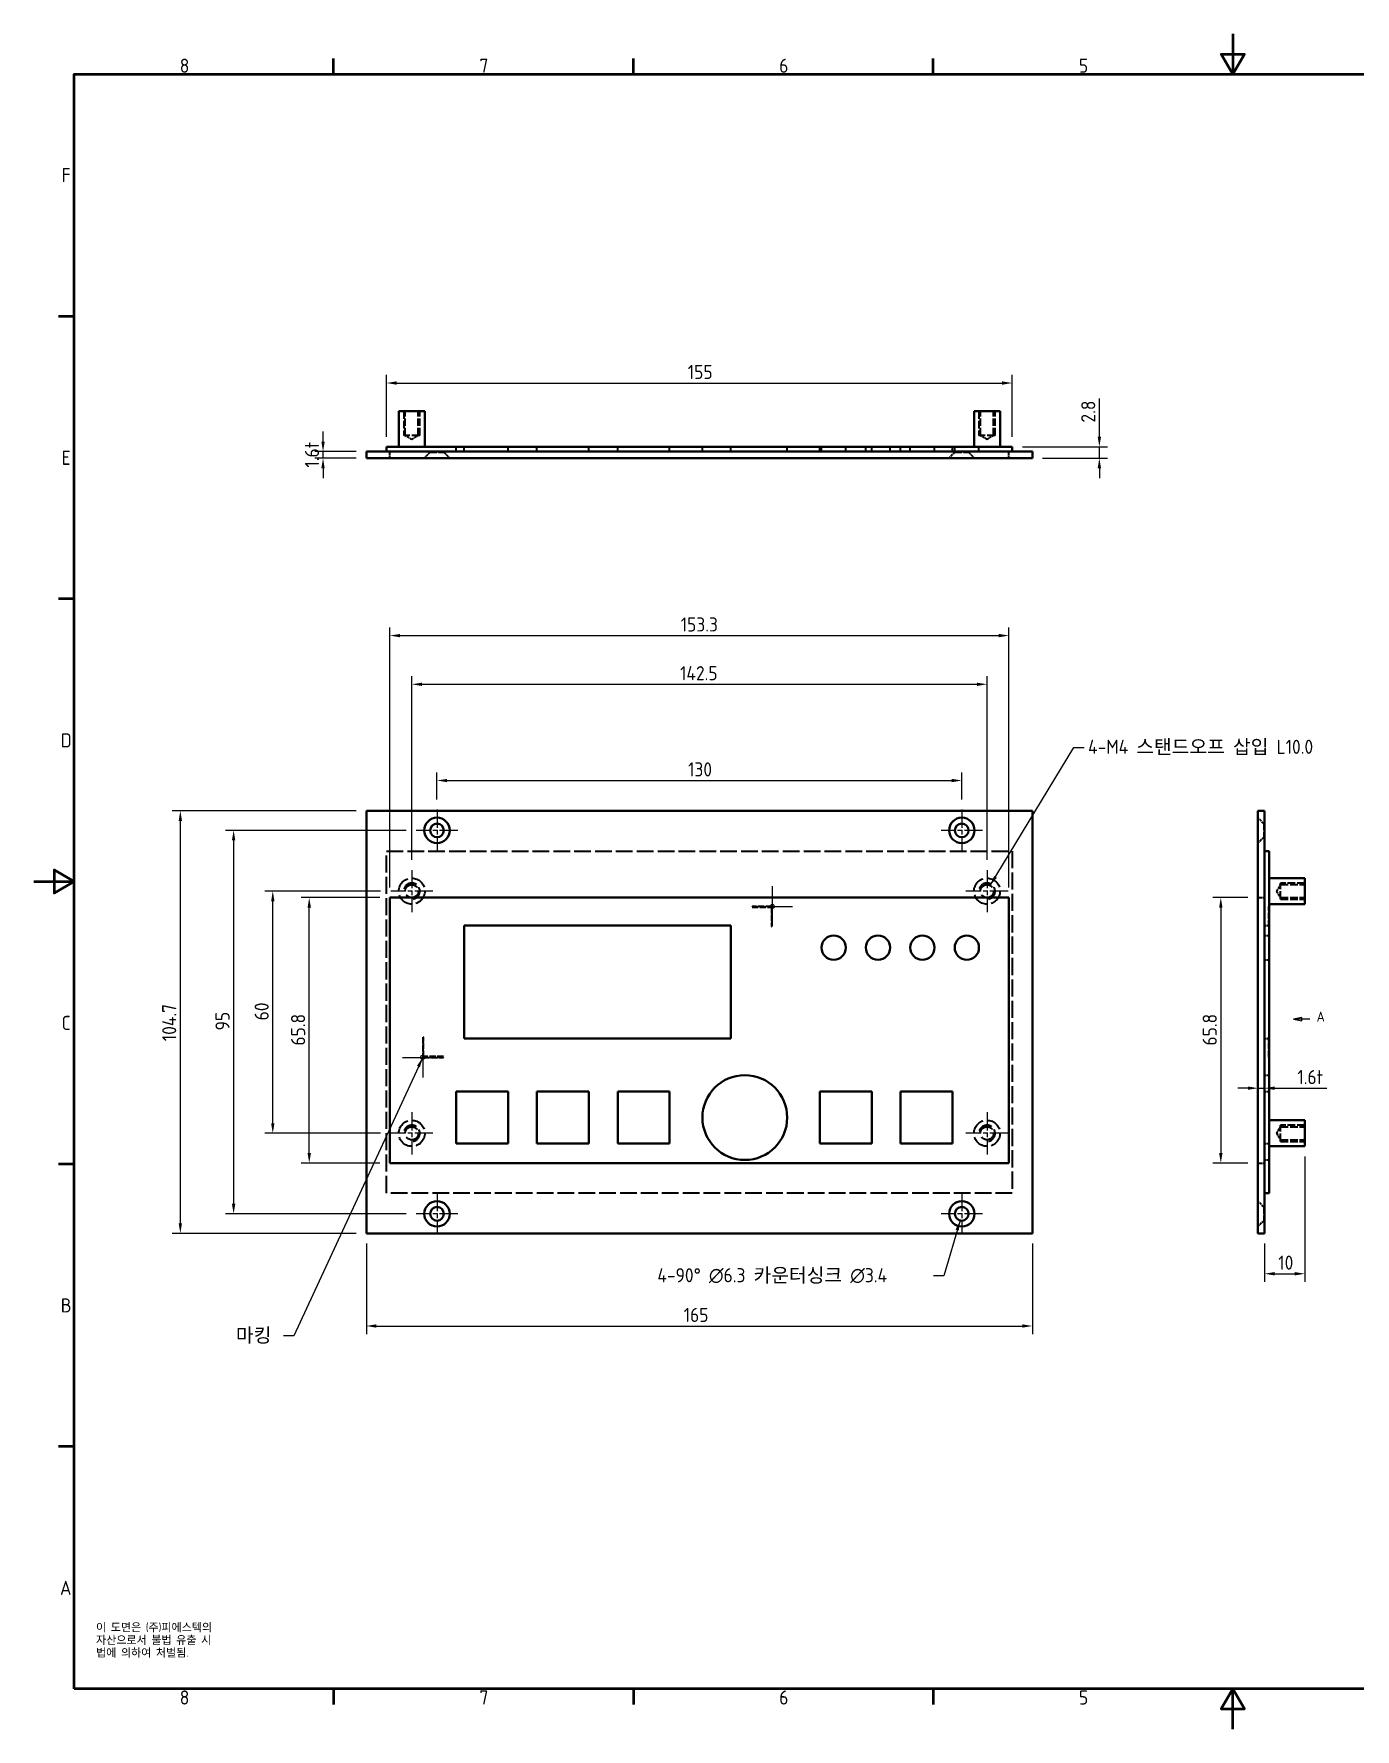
# Model space of a CAD drawing. Header units: millimetres. Extents: x 0 to 594, y 0 to 420.
# Drawn here: x 0 to 327.3, y 0 to 420 of the extents above; entities that cross this region are included whole.
import ezdxf

# ---------------------------------------------------------------- set-up
doc = ezdxf.new("R2010")
doc.units = ezdxf.units.MM
doc.linetypes.add('CHAIN', pattern=[0.3543, 0.2362, -0.0295, 0.0591, -0.0295])
doc.linetypes.add('DASHED', pattern=[0.2067, 0.1654, -0.0413])
doc.layers.get('0').update_dxf_attribs({"color": 3, "lineweight": 25})
for name, color, linetype, lineweight in [('가려진 것(ISO)', 2, 'DASHED', 35), ('가시적인 것(ISO)', 3, 'Continuous', 40), ('경계(ISO)', 7, 'Continuous', 50), ('기호(ISO)', 5, 'Continuous', 25), ('단면선(ISO)', 7, 'CHAIN', 25), ('스케치 형상(ISO)', 3, 'Continuous', 25), ('중심 표식(ISO)', 1, 'Continuous', 25), ('치수(ISO)', 2, 'Continuous', 25)]:
    doc.layers.add(name, color=color, linetype=linetype, lineweight=lineweight)
doc.styles.add('ISO Proportiona M2B', font='isocp.shx')
doc.styles.add('문자 텍스트_PSTEK_POSCO', font='isocp.shx')
doc.styles.add('치수 텍스트_PSTEK_POSCO', font='isocp.shx')
doc.dimstyles.new('치수_PSTEK_POSCO', dxfattribs={"dimtxt": 3.5, "dimasz": 2.5, "dimexe": 2, "dimexo": 2.5, "dimgap": 1, "dimtad": 1, "dimrnd": 1e-08, "dimdsep": 46, "dimtxsty": '치수 텍스트_PSTEK_POSCO', "dimcen": 0.09, "dimdle": 10, "dimclrd": 7, "dimclre": 7, "dimclrt": 2, "dimadec": 1, "dimazin": 2, "dimtfac": 1, "dimtmove": 0, "dimatfit": 3, "dimfxl": 0, "dimtolj": 1, "dimlwd": -1, "dimlwe": -1, "dimarcsym": 0})
doc.dimstyles.new('치수_PSTEK_POSCO$7', dxfattribs={"dimtxt": 3.5, "dimasz": 2.5, "dimexe": 2, "dimexo": 2.5, "dimgap": 1, "dimtad": 1, "dimrnd": 1e-08, "dimdsep": 46, "dimtxsty": '치수 텍스트_PSTEK_POSCO', "dimcen": 0.09, "dimdle": 10, "dimclrd": 7, "dimclre": 7, "dimclrt": 2, "dimadec": 1, "dimazin": 2, "dimtfac": 1, "dimtmove": 0, "dimatfit": 3, "dimfxl": 0, "dimtolj": 1, "dimlwd": -1, "dimlwe": -1, "dimarcsym": 0})

# ---------------------------------------------------------------- blocks, each defined once
blk = doc.blocks.new('경계 Default Border')
at = {"layer": '경계(ISO)'}
for p, q in [((74.25, 410), (74.25, 413.9)), ((148.5, 410), (148.5, 413.9)), ((222.75, 410), (222.75, 413.9)), ((10, 350), (6.1, 350)), ((10, 280), (6.1, 280)), ((10, 140), (6.1, 140)), ((10, 70), (6.1, 70)), ((74.25, 10), (74.25, 6.1)), ((148.5, 10), (148.5, 6.1)), ((222.75, 10), (222.75, 6.1))]:
    blk.add_line(p, q, dxfattribs=at)
at = {"layer": '경계(ISO)', "flags": 128}
for points in [[(297, 420), (297, 410), (294.11, 415), (299.89, 415), (297, 410)], [(10, 10), (10, 410), (584, 410), (584, 10), (10, 10)], [(0, 210), (10, 210), (5, 212.89), (5, 207.11), (10, 210)], [(297, 0), (297, 10), (294.11, 5), (299.89, 5), (297, 10)]]:
    blk.add_lwpolyline(points, dxfattribs=at)
at = {"layer": '경계(ISO)', "color": 2, "char_height": 3.5, "attachment_point": 7, "style": '문자 텍스트_PSTEK_POSCO'}
for s, insert in [('8', (36.13, 410.37)), ('7', (110.38, 410.39)), ('6', (184.63, 410.37)), ('5', (258.88, 410.37)), ('F', (6.85, 383.25)), ('E', (6.85, 313.22)), ('D', (6.66, 243.22)), ('C', (6.85, 173.22)), ('B', (6.66, 103.22)), ('A', (6.47, 33.24)), ('8', (36.13, 6.07)), ('7', (110.38, 6.09)), ('6', (184.63, 6.07)), ('5', (258.88, 6.07))]:
    blk.add_mtext(s, dxfattribs=dict(at, insert=insert))
blk = doc.blocks.new('*D21')
at = {"layer": 'Defpoints', "color": 0, "transparency": 16777216}
for p in [(82.35, 122.82), (247.35, 122.82), (247.35, 99.87)]:
    blk.add_point(p, dxfattribs=at)
at = {"layer": '치수(ISO)', "color": 7, "transparency": 16777216}
for p, q in [((82.35, 120.32), (82.35, 97.87)), ((247.35, 120.32), (247.35, 97.87)), ((84.85, 99.87), (244.85, 99.87))]:
    blk.add_line(p, q, dxfattribs=at)
for points in [[(84.85, 100.29), (84.85, 99.46), (82.35, 99.87)], [(244.85, 100.29), (244.85, 99.46), (247.35, 99.87)]]:
    blk.add_solid(points, dxfattribs=at)
at = {"layer": '치수(ISO)', "color": 2, "transparency": 16777216, "insert": (160.96, 102.62), "char_height": 3.5, "attachment_point": 4, "style": '치수 텍스트_PSTEK_POSCO'}
blk.add_mtext('\\A1;165', dxfattribs=at)
blk = doc.blocks.new('*D22')
at = {"layer": 'Defpoints', "color": 0, "transparency": 16777216}
for p in [(59.17, 207.62), (88.38, 207.62), (88.38, 147.62)]:
    blk.add_point(p, dxfattribs=at)
at = {"layer": '치수(ISO)', "color": 7, "transparency": 16777216}
for p, q in [((85.88, 207.62), (57.17, 207.62)), ((59.17, 150.12), (59.17, 205.12)), ((85.88, 147.62), (57.17, 147.62))]:
    blk.add_line(p, q, dxfattribs=at)
for points in [[(58.76, 205.12), (59.59, 205.12), (59.17, 207.62)], [(58.76, 150.12), (59.59, 150.12), (59.17, 147.62)]]:
    blk.add_solid(points, dxfattribs=at)
at = {"layer": '치수(ISO)', "color": 2, "transparency": 16777216, "insert": (56.42, 175.59), "char_height": 3.5, "attachment_point": 4, "rotation": 90, "style": '치수 텍스트_PSTEK_POSCO'}
blk.add_mtext('\\A1;60', dxfattribs=at)
blk = doc.blocks.new('*D23')
at = {"layer": 'Defpoints', "color": 0, "transparency": 16777216}
for p in [(94.7, 222.67), (49.47, 127.67), (94.7, 127.67)]:
    blk.add_point(p, dxfattribs=at)
at = {"layer": '치수(ISO)', "color": 7, "transparency": 16777216}
for p, q in [((92.2, 222.67), (47.47, 222.67)), ((49.47, 220.17), (49.47, 130.17)), ((92.2, 127.67), (47.47, 127.67))]:
    blk.add_line(p, q, dxfattribs=at)
for points in [[(49.05, 220.17), (49.89, 220.17), (49.47, 222.67)], [(49.05, 130.17), (49.89, 130.17), (49.47, 127.67)]]:
    blk.add_solid(points, dxfattribs=at)
at = {"layer": '치수(ISO)', "color": 2, "transparency": 16777216, "insert": (46.72, 173.1), "char_height": 3.5, "attachment_point": 4, "rotation": 90, "style": '치수 텍스트_PSTEK_POSCO'}
blk.add_mtext('\\A1;95', dxfattribs=at)
blk = doc.blocks.new('*D24')
at = {"layer": 'Defpoints', "color": 0, "transparency": 16777216}
for p in [(241.5, 270.93), (88.2, 206.02), (241.5, 206.02)]:
    blk.add_point(p, dxfattribs=at)
at = {"layer": '치수(ISO)', "color": 7, "transparency": 16777216}
for p, q in [((88.2, 208.52), (88.2, 272.93)), ((90.7, 270.93), (239, 270.93)), ((241.5, 208.52), (241.5, 272.93))]:
    blk.add_line(p, q, dxfattribs=at)
for points in [[(90.7, 271.34), (90.7, 270.51), (88.2, 270.93)], [(239, 271.34), (239, 270.51), (241.5, 270.93)]]:
    blk.add_solid(points, dxfattribs=at)
at = {"layer": '치수(ISO)', "color": 2, "transparency": 16777216, "insert": (160.23, 273.68), "char_height": 3.5, "attachment_point": 4, "style": '치수 텍스트_PSTEK_POSCO'}
blk.add_mtext('\\A1;153.3', dxfattribs=at)
blk = doc.blocks.new('*D25')
at = {"layer": 'Defpoints', "color": 0, "transparency": 16777216}
for p in [(82.35, 227.52), (36.27, 122.82), (82.35, 122.82)]:
    blk.add_point(p, dxfattribs=at)
at = {"layer": '치수(ISO)', "color": 7, "transparency": 16777216}
for p, q in [((79.85, 227.52), (34.27, 227.52)), ((36.27, 225.02), (36.27, 125.32)), ((79.85, 122.82), (34.27, 122.82))]:
    blk.add_line(p, q, dxfattribs=at)
for points in [[(35.86, 225.02), (36.69, 225.02), (36.27, 227.52)], [(35.86, 125.32), (36.69, 125.32), (36.27, 122.82)]]:
    blk.add_solid(points, dxfattribs=at)
at = {"layer": '치수(ISO)', "color": 2, "transparency": 16777216, "insert": (33.52, 170.44), "char_height": 3.5, "attachment_point": 4, "rotation": 90, "style": '치수 텍스트_PSTEK_POSCO'}
blk.add_mtext('\\A1;104.7', dxfattribs=at)
blk = doc.blocks.new('*D26')
at = {"layer": 'Defpoints', "color": 0, "transparency": 16777216}
for p in [(242.35, 333.5), (87.35, 317.7), (242.35, 317.7)]:
    blk.add_point(p, dxfattribs=at)
at = {"layer": '치수(ISO)', "color": 7, "transparency": 16777216}
for p, q in [((87.35, 320.2), (87.35, 335.5)), ((89.85, 333.5), (239.85, 333.5)), ((242.35, 320.2), (242.35, 335.5))]:
    blk.add_line(p, q, dxfattribs=at)
for points in [[(89.85, 333.92), (89.85, 333.08), (87.35, 333.5)], [(239.85, 333.92), (239.85, 333.08), (242.35, 333.5)]]:
    blk.add_solid(points, dxfattribs=at)
at = {"layer": '치수(ISO)', "color": 2, "transparency": 16777216, "insert": (161.98, 336.25), "char_height": 3.5, "attachment_point": 4, "style": '치수 텍스트_PSTEK_POSCO'}
blk.add_mtext('\\A1;155', dxfattribs=at)
blk = doc.blocks.new('*D27')
at = {"layer": 'Defpoints', "color": 0, "transparency": 16777216}
for p in [(242.35, 317.7), (247.35, 314.9), (263.93, 314.9)]:
    blk.add_point(p, dxfattribs=at)
at = {"layer": '치수(ISO)', "color": 7, "transparency": 16777216}
for p, q in [((263.93, 320.2), (263.93, 329.68)), ((244.85, 317.7), (265.93, 317.7)), ((263.93, 314.9), (263.93, 317.7)), ((249.85, 314.9), (265.93, 314.9)), ((263.93, 312.4), (263.93, 309.9))]:
    blk.add_line(p, q, dxfattribs=at)
for points in [[(263.51, 320.2), (264.35, 320.2), (263.93, 317.7)], [(263.51, 312.4), (264.35, 312.4), (263.93, 314.9)]]:
    blk.add_solid(points, dxfattribs=at)
at = {"layer": '치수(ISO)', "color": 2, "transparency": 16777216, "insert": (261.18, 323.7), "char_height": 3.5, "attachment_point": 4, "rotation": 90, "style": '치수 텍스트_PSTEK_POSCO'}
blk.add_mtext('\\A1;2.8', dxfattribs=at)
blk = doc.blocks.new('*D28')
at = {"layer": 'Defpoints', "color": 0, "transparency": 16777216}
for p in [(71.62, 316.5), (82.35, 316.5), (82.35, 314.9)]:
    blk.add_point(p, dxfattribs=at)
at = {"layer": '치수(ISO)', "color": 7, "transparency": 16777216}
for p, q in [((71.62, 319), (71.62, 321.5)), ((79.85, 316.5), (69.62, 316.5)), ((71.62, 314.9), (71.62, 316.5)), ((79.85, 314.9), (69.62, 314.9)), ((71.62, 312.4), (71.62, 309.9))]:
    blk.add_line(p, q, dxfattribs=at)
for points in [[(71.21, 319), (72.04, 319), (71.62, 316.5)], [(71.21, 312.4), (72.04, 312.4), (71.62, 314.9)]]:
    blk.add_solid(points, dxfattribs=at)
at = {"layer": '치수(ISO)', "color": 2, "transparency": 16777216, "insert": (68.87, 312.55), "char_height": 3.5, "attachment_point": 4, "rotation": 90, "style": '치수 텍스트_PSTEK_POSCO'}
blk.add_mtext('\\A1;1.6t', dxfattribs=at)
blk = doc.blocks.new('2dTransSection0')
at = {"layer": '단면선(ISO)', "linetype": 'Continuous'}
for p, q in [((314.06, 176.32), (312.06, 175.92)), ((314.06, 175.92), (312.06, 175.92)), ((312.06, 175.92), (314.06, 175.52)), ((314.06, 175.52), (314.06, 176.32)), ((316.06, 175.92), (314.06, 175.92))]:
    blk.add_line(p, q, dxfattribs=at)
at = {"layer": '단면선(ISO)', "linetype": 'Continuous', "flags": 128}
blk.add_lwpolyline([(314.06, 176.32), (312.06, 175.92), (314.06, 175.52), (314.06, 176.32)], dxfattribs=at)
at = {"layer": '단면선(ISO)'}
blk.add_solid([(314.06, 176.32), (312.06, 175.92), (314.06, 175.52), (314.06, 176.32)], dxfattribs=at)
at = {"layer": '단면선(ISO)', "insert": (317.75, 175.28), "char_height": 2.5, "attachment_point": 7, "style": 'ISO Proportiona M2B'}
blk.add_mtext('A', dxfattribs=at)
blk = doc.blocks.new('*D30')
at = {"layer": 'Defpoints', "color": 0, "transparency": 16777216}
for p in [(314.82, 144.39), (304.82, 122.82), (314.82, 112.82)]:
    blk.add_point(p, dxfattribs=at)
at = {"layer": '치수(ISO)', "color": 7, "transparency": 16777216}
for p, q in [((314.82, 141.89), (314.82, 110.82)), ((304.82, 120.32), (304.82, 110.82)), ((307.32, 112.82), (312.32, 112.82))]:
    blk.add_line(p, q, dxfattribs=at)
for points in [[(307.32, 113.23), (307.32, 112.4), (304.82, 112.82)], [(312.32, 113.23), (312.32, 112.4), (314.82, 112.82)]]:
    blk.add_solid(points, dxfattribs=at)
at = {"layer": '치수(ISO)', "color": 2, "transparency": 16777216, "insert": (308.25, 115.57), "char_height": 3.5, "attachment_point": 4, "style": '치수 텍스트_PSTEK_POSCO'}
blk.add_mtext('\\A1;10', dxfattribs=at)
blk = doc.blocks.new('*D56')
at = {"layer": 'Defpoints', "color": 0, "transparency": 16777216}
for p in [(303.22, 206.02), (294.02, 140.22), (303.22, 140.22)]:
    blk.add_point(p, dxfattribs=at)
at = {"layer": '치수(ISO)', "color": 7, "transparency": 16777216}
for p, q in [((300.72, 206.02), (292.02, 206.02)), ((294.02, 203.52), (294.02, 142.72)), ((300.72, 140.22), (292.02, 140.22))]:
    blk.add_line(p, q, dxfattribs=at)
for points in [[(293.6, 203.52), (294.44, 203.52), (294.02, 206.02)], [(293.6, 142.72), (294.44, 142.72), (294.02, 140.22)]]:
    blk.add_solid(points, dxfattribs=at)
at = {"layer": '치수(ISO)', "color": 2, "transparency": 16777216, "insert": (291.27, 169.34), "char_height": 3.5, "attachment_point": 4, "rotation": 90, "style": '치수 텍스트_PSTEK_POSCO'}
blk.add_mtext('\\A1;65.8', dxfattribs=at)
blk = doc.blocks.new('*D57')
at = {"layer": 'Defpoints', "color": 0, "transparency": 16777216}
for p in [(304.82, 158.79), (303.22, 140.22), (304.82, 140.22)]:
    blk.add_point(p, dxfattribs=at)
at = {"layer": '치수(ISO)', "color": 7, "transparency": 16777216}
for p, q in [((303.22, 142.72), (303.22, 160.79)), ((304.82, 142.72), (304.82, 160.79)), ((300.72, 158.79), (298.22, 158.79)), ((303.22, 158.79), (304.82, 158.79)), ((307.32, 158.79), (320.28, 158.79))]:
    blk.add_line(p, q, dxfattribs=at)
for points in [[(300.72, 159.21), (300.72, 158.38), (303.22, 158.79)], [(307.32, 159.21), (307.32, 158.38), (304.82, 158.79)]]:
    blk.add_solid(points, dxfattribs=at)
at = {"layer": '치수(ISO)', "color": 2, "transparency": 16777216, "insert": (312.98, 161.54), "char_height": 3.5, "attachment_point": 4, "style": '치수 텍스트_PSTEK_POSCO'}
blk.add_mtext('\\A1;1.6t', dxfattribs=at)
blk = doc.blocks.new('*D58')
at = {"layer": 'Defpoints', "color": 0, "transparency": 16777216}
for p in [(236.1, 258.86), (93.6, 212.84), (236.1, 212.84)]:
    blk.add_point(p, dxfattribs=at)
at = {"layer": '치수(ISO)', "color": 7, "transparency": 16777216}
for p, q in [((93.6, 215.34), (93.6, 260.86)), ((236.1, 215.34), (236.1, 260.86)), ((96.1, 258.86), (233.6, 258.86))]:
    blk.add_line(p, q, dxfattribs=at)
for points in [[(96.1, 259.27), (96.1, 258.44), (93.6, 258.86)], [(233.6, 259.27), (233.6, 258.44), (236.1, 258.86)]]:
    blk.add_solid(points, dxfattribs=at)
at = {"layer": '치수(ISO)', "color": 2, "transparency": 16777216, "insert": (160.06, 261.61), "char_height": 3.5, "attachment_point": 4, "style": '치수 텍스트_PSTEK_POSCO'}
blk.add_mtext('\\A1;142.5', dxfattribs=at)
blk = doc.blocks.new('*D59')
at = {"layer": 'Defpoints', "color": 0, "transparency": 16777216}
for p in [(229.85, 235.02), (99.85, 227.82), (229.85, 227.82)]:
    blk.add_point(p, dxfattribs=at)
at = {"layer": '치수(ISO)', "color": 7, "transparency": 16777216}
for p, q in [((99.85, 230.32), (99.85, 237.02)), ((229.85, 230.32), (229.85, 237.02)), ((102.35, 235.02), (227.35, 235.02))]:
    blk.add_line(p, q, dxfattribs=at)
for points in [[(102.35, 235.43), (102.35, 234.6), (99.85, 235.02)], [(227.35, 235.43), (227.35, 234.6), (229.85, 235.02)]]:
    blk.add_solid(points, dxfattribs=at)
at = {"layer": '치수(ISO)', "color": 2, "transparency": 16777216, "insert": (162.05, 237.77), "char_height": 3.5, "attachment_point": 4, "style": '치수 텍스트_PSTEK_POSCO'}
blk.add_mtext('\\A1;130', dxfattribs=at)
blk = doc.blocks.new('*D60')
at = {"layer": 'Defpoints', "color": 0, "transparency": 16777216}
for p in [(68.2, 206.02), (88.2, 206.02), (88.2, 140.22)]:
    blk.add_point(p, dxfattribs=at)
at = {"layer": '치수(ISO)', "color": 7, "transparency": 16777216}
for p, q in [((85.7, 206.02), (66.2, 206.02)), ((68.2, 142.72), (68.2, 203.52)), ((85.7, 140.22), (66.2, 140.22))]:
    blk.add_line(p, q, dxfattribs=at)
for points in [[(67.79, 203.52), (68.62, 203.52), (68.2, 206.02)], [(67.79, 142.72), (68.62, 142.72), (68.2, 140.22)]]:
    blk.add_solid(points, dxfattribs=at)
at = {"layer": '치수(ISO)', "color": 2, "transparency": 16777216, "insert": (65.45, 169.34), "char_height": 3.5, "attachment_point": 4, "rotation": 90, "style": '치수 텍스트_PSTEK_POSCO'}
blk.add_mtext('\\A1;65.8', dxfattribs=at)

msp = doc.modelspace()

# ---------------------------------------------------------------- linework, layer by layer
at = {"layer": '가려진 것(ISO)', "ltscale": 11.42808}
for p, q in [((91.6037, 326.4957), (91.6037, 320.4957)), ((91.9827, 320.4957), (91.9827, 326.4957)), ((95.2247, 320.4957), (95.2247, 326.4957)), ((95.6037, 320.4957), (95.6037, 326.4957)), ((234.1037, 326.4957), (234.1037, 320.4957)), ((234.4827, 320.4957), (234.4827, 326.4957)), ((237.7247, 320.4957), (237.7247, 326.4957)), ((238.1037, 320.4957), (238.1037, 326.4957)), ((314.8216, 209.6163), (308.8216, 209.6163)), ((308.8216, 209.2373), (314.8216, 209.2373)), ((308.8216, 205.9953), (314.8216, 205.9953)), ((308.8216, 205.6163), (314.8216, 205.6163)), ((314.8216, 149.6163), (308.8216, 149.6163)), ((308.8216, 149.2373), (314.8216, 149.2373)), ((308.8216, 145.9953), (314.8216, 145.9953)), ((308.8216, 145.6163), (314.8216, 145.6163))]:
    msp.add_line(p, q, dxfattribs=at)
at = {"layer": '가려진 것(ISO)', "ltscale": 11.967462}
for p, q in [((95.6037, 320.4957), (91.6037, 320.4957)), ((238.1037, 320.4957), (234.1037, 320.4957)), ((308.8216, 205.6163), (308.8216, 209.6163)), ((308.8216, 145.6163), (308.8216, 149.6163))]:
    msp.add_line(p, q, dxfattribs=at)
at = {"layer": '가려진 것(ISO)', "ltscale": 3.601896}
for p, q in [((93.6037, 319.5217), (91.9827, 320.4957)), ((93.6037, 319.5217), (95.2247, 320.4957)), ((236.1037, 319.5217), (234.4827, 320.4957)), ((236.1037, 319.5217), (237.7247, 320.4957)), ((307.8476, 207.6163), (308.8216, 209.2373)), ((307.8476, 207.6163), (308.8216, 205.9953)), ((307.8476, 147.6163), (308.8216, 149.2373)), ((307.8476, 147.6163), (308.8216, 145.9953))]:
    msp.add_line(p, q, dxfattribs=at)
at = {"layer": '가려진 것(ISO)', "ltscale": 3.047415}
for p, q in [((88.2037, 314.8957), (88.2037, 316.4957)), ((241.5037, 314.8957), (241.5037, 316.4957)), ((303.2216, 206.0163), (304.8216, 206.0163)), ((303.2216, 140.2163), (304.8216, 140.2163))]:
    msp.add_line(p, q, dxfattribs=at)
at = {"layer": '가려진 것(ISO)', "ltscale": 0.19037}
for p, q in [((96.3037, 317.6957), (96.3037, 317.5957)), ((96.5037, 317.6957), (96.5037, 317.5957)), ((101.5037, 317.6957), (101.5037, 317.5957)), ((177.9037, 317.6957), (177.9037, 317.5957)), ((182.7037, 317.6957), (182.7037, 317.5957)), ((182.9037, 317.6957), (182.9037, 317.5957)), ((306.0216, 203.8163), (305.9216, 203.8163)), ((306.0216, 203.6163), (305.9216, 203.6163)), ((306.0216, 198.8163), (305.9216, 198.8163)), ((306.0216, 171.4163), (305.9216, 171.4163)), ((306.0216, 166.6163), (305.9216, 166.6163)), ((306.0216, 166.4163), (305.9216, 166.4163))]:
    msp.add_line(p, q, dxfattribs=at)
at = {"layer": '가려진 것(ISO)', "ltscale": 0.380839}
for p, q in [((96.5037, 317.5957), (96.3037, 317.5957)), ((177.9037, 203.8163), (177.9037, 203.6163)), ((182.7037, 198.8163), (182.9037, 198.8163)), ((96.5037, 171.4163), (96.3037, 171.4163)), ((101.5037, 166.4163), (101.5037, 166.6163)), ((305.9216, 166.4163), (305.9216, 166.6163))]:
    msp.add_line(p, q, dxfattribs=at)
at = {"layer": '가려진 것(ISO)', "ltscale": 9.523383}
for p, q in [((101.5037, 317.5957), (96.5037, 317.5957)), ((182.9037, 317.5957), (177.9037, 317.5957)), ((182.9037, 203.8163), (177.9037, 203.8163)), ((182.9037, 198.8163), (182.9037, 203.8163)), ((305.9216, 198.8163), (305.9216, 203.8163)), ((96.3037, 171.4163), (96.3037, 166.4163)), ((101.5037, 166.6163), (96.5037, 166.6163))]:
    msp.add_line(p, q, dxfattribs=at)
at = {"layer": '가려진 것(ISO)', "ltscale": 3.905689}
for p, q in [((98.1537, 316.3457), (96.7037, 314.8957)), ((101.5537, 316.3457), (103.0037, 314.8957)), ((228.1537, 316.3457), (226.7037, 314.8957)), ((231.5537, 316.3457), (233.0037, 314.8957)), ((304.6716, 224.3663), (303.2216, 225.8163)), ((304.6716, 220.9663), (303.2216, 219.5163)), ((304.6716, 129.3663), (303.2216, 130.8163)), ((304.6716, 125.9663), (303.2216, 124.5163))]:
    msp.add_line(p, q, dxfattribs=at)
at = {"layer": '가려진 것(ISO)', "ltscale": 0.285604}
for p, q in [((98.1537, 316.4957), (98.1537, 316.3457)), ((101.5537, 316.4957), (101.5537, 316.3457)), ((228.1537, 316.4957), (228.1537, 316.3457)), ((231.5537, 316.4957), (231.5537, 316.3457)), ((304.8216, 224.3663), (304.6716, 224.3663)), ((304.8216, 220.9663), (304.6716, 220.9663)), ((304.8216, 129.3663), (304.6716, 129.3663)), ((304.8216, 125.9663), (304.6716, 125.9663))]:
    msp.add_line(p, q, dxfattribs=at)
at = {"layer": '가려진 것(ISO)', "ltscale": 10.172327}
for p, q in [((98.1537, 316.3457), (101.5537, 316.3457)), ((228.1537, 316.3457), (231.5537, 316.3457)), ((304.6716, 224.3663), (304.6716, 220.9663)), ((304.6716, 129.3663), (304.6716, 125.9663))]:
    msp.add_line(p, q, dxfattribs=at)
at = {"layer": '가려진 것(ISO)', "ltscale": 2.285536}
for p, q in [((104.6087, 316.4957), (104.6087, 317.6957)), ((106.6037, 316.4957), (106.6037, 317.6957)), ((117.4587, 316.4957), (117.4587, 317.6957)), ((124.6087, 316.4957), (124.6087, 317.6957)), ((137.4587, 316.4957), (137.4587, 317.6957)), ((144.6087, 316.4957), (144.6087, 317.6957)), ((157.4587, 316.4957), (157.4587, 317.6957)), ((165.6037, 316.4957), (165.6037, 317.6957)), ((172.6037, 316.4957), (172.6037, 317.6957)), ((186.6037, 316.4957), (186.6037, 317.6957)), ((194.6787, 316.4957), (194.6787, 317.6957)), ((195.1037, 316.4957), (195.1037, 317.6957)), ((201.1037, 316.4957), (201.1037, 317.6957)), ((206.1037, 316.4957), (206.1037, 317.6957)), ((207.5287, 316.4957), (207.5287, 317.6957)), ((212.1037, 316.4957), (212.1037, 317.6957)), ((214.6787, 316.4957), (214.6787, 317.6957)), ((217.1037, 316.4957), (217.1037, 317.6957)), ((223.1037, 316.4957), (223.1037, 317.6957)), ((227.5287, 316.4957), (227.5287, 317.6957)), ((228.1037, 316.4957), (228.1037, 317.6957)), ((234.1037, 316.4957), (234.1037, 317.6957)), ((304.8216, 199.1163), (306.0216, 199.1163)), ((304.8216, 196.6163), (306.0216, 196.6163)), ((304.8216, 190.6163), (306.0216, 190.6163)), ((304.8216, 171.1163), (306.0216, 171.1163)), ((304.8216, 162.0163), (306.0216, 162.0163)), ((304.8216, 157.9413), (306.0216, 157.9413)), ((304.8216, 145.0913), (306.0216, 145.0913)), ((304.8216, 141.0163), (306.0216, 141.0163))]:
    msp.add_line(p, q, dxfattribs=at)
at = {"layer": '가려진 것(ISO)', "ltscale": 25.610788}
for p, q in [((87.3537, 132.8163), (87.3537, 217.5163)), ((242.3537, 217.5163), (242.3537, 132.8163))]:
    msp.add_line(p, q, dxfattribs=at)
at = {"layer": '가려진 것(ISO)', "ltscale": 24.995968}
for p, q in [((87.3537, 217.5163), (242.3537, 217.5163)), ((242.3537, 132.8163), (87.3537, 132.8163))]:
    msp.add_line(p, q, dxfattribs=at)
at = {"layer": '가려진 것(ISO)', "ltscale": 9.142444}
for p, q in [((177.9037, 203.6163), (182.7037, 203.6163)), ((182.7037, 203.6163), (182.7037, 198.8163)), ((96.5037, 166.6163), (96.5037, 171.4163)), ((305.9216, 166.6163), (305.9216, 171.4163))]:
    msp.add_line(p, q, dxfattribs=at)
at = {"layer": '가려진 것(ISO)', "ltscale": 9.904323}
msp.add_line((96.3037, 166.4163), (101.5037, 166.4163), dxfattribs=at)
at = {"layer": '가려진 것(ISO)', "ltscale": 24.50807}
for centre in [(93.6037, 207.6163), (236.1037, 207.6163), (93.6037, 147.6163), (236.1037, 147.6163)]:
    msp.add_circle(centre, 3.225, dxfattribs=at)
at = {"layer": '가려진 것(ISO)', "ltscale": 24.63726}
for centre in [(93.6037, 207.6163), (236.1037, 207.6163), (93.6037, 147.6163), (236.1037, 147.6163)]:
    msp.add_circle(centre, 1.621, dxfattribs=at)
at = {"layer": '가려진 것(ISO)', "ltscale": 22.798204}
for centre in [(93.6037, 207.6163), (236.1037, 207.6163), (93.6037, 147.6163), (236.1037, 147.6163)]:
    msp.add_arc(centre, 2, 280, 190, dxfattribs=at)
at = {"layer": '가시적인 것(ISO)'}
for p, q in [((96.8287, 326.4957), (90.3787, 326.4957)), ((90.3787, 317.6957), (90.3787, 326.4957)), ((96.8287, 317.6957), (96.8287, 326.4957)), ((239.3287, 326.4957), (232.8787, 326.4957)), ((232.8787, 317.6957), (232.8787, 326.4957)), ((239.3287, 317.6957), (239.3287, 326.4957)), ((82.3537, 316.4957), (247.3537, 316.4957)), ((82.3537, 316.4957), (82.3537, 314.8957)), ((87.3537, 316.4957), (87.3537, 317.6957)), ((242.3537, 317.6957), (87.3537, 317.6957)), ((242.3537, 316.4957), (242.3537, 317.6957)), ((247.3537, 316.4957), (247.3537, 314.8957)), ((247.3537, 314.8957), (82.3537, 314.8957)), ((82.3537, 227.5163), (82.3537, 122.8163)), ((247.3537, 227.5163), (82.3537, 227.5163)), ((247.3537, 122.8163), (247.3537, 227.5163)), ((304.8216, 227.5163), (303.2216, 227.5163)), ((303.2216, 122.8163), (303.2216, 227.5163)), ((304.8216, 227.5163), (304.8216, 122.8163)), ((304.8216, 217.5163), (306.0216, 217.5163)), ((306.0216, 132.8163), (306.0216, 217.5163)), ((306.0216, 210.8413), (314.8216, 210.8413)), ((314.8216, 204.3913), (314.8216, 210.8413)), ((88.2037, 140.2163), (88.2037, 206.0163)), ((88.2037, 206.0163), (241.5037, 206.0163)), ((241.5037, 206.0163), (241.5037, 140.2163)), ((306.0216, 204.3913), (314.8216, 204.3913)), ((106.6037, 199.1163), (172.6037, 199.1163)), ((106.6037, 171.1163), (106.6037, 199.1163)), ((172.6037, 199.1163), (172.6037, 171.1163)), ((172.6037, 171.1163), (106.6037, 171.1163)), ((104.6087, 157.9413), (117.4587, 157.9413)), ((104.6087, 145.0913), (104.6087, 157.9413)), ((117.4587, 157.9413), (117.4587, 145.0913)), ((124.6087, 157.9413), (137.4587, 157.9413)), ((124.6087, 145.0913), (124.6087, 157.9413)), ((137.4587, 157.9413), (137.4587, 145.0913)), ((144.6087, 157.9413), (157.4587, 157.9413)), ((144.6087, 145.0913), (144.6087, 157.9413)), ((157.4587, 157.9413), (157.4587, 145.0913)), ((194.6787, 157.9413), (207.5287, 157.9413)), ((194.6787, 145.0913), (194.6787, 157.9413)), ((207.5287, 157.9413), (207.5287, 145.0913)), ((214.6787, 157.9413), (227.5287, 157.9413)), ((214.6787, 145.0913), (214.6787, 157.9413)), ((227.5287, 157.9413), (227.5287, 145.0913)), ((306.0216, 150.8413), (314.8216, 150.8413)), ((314.8216, 144.3913), (314.8216, 150.8413)), ((117.4587, 145.0913), (104.6087, 145.0913)), ((137.4587, 145.0913), (124.6087, 145.0913)), ((157.4587, 145.0913), (144.6087, 145.0913)), ((207.5287, 145.0913), (194.6787, 145.0913)), ((227.5287, 145.0913), (214.6787, 145.0913)), ((306.0216, 144.3913), (314.8216, 144.3913)), ((241.5037, 140.2163), (88.2037, 140.2163)), ((304.8216, 132.8163), (306.0216, 132.8163)), ((82.3537, 122.8163), (247.3537, 122.8163)), ((304.8216, 122.8163), (303.2216, 122.8163))]:
    msp.add_line(p, q, dxfattribs=at)
for centre, radius in [((99.8537, 222.6663), 3.15), ((99.8537, 222.6663), 1.7), ((229.8537, 222.6663), 3.15), ((229.8537, 222.6663), 1.7), ((198.1037, 193.6163), 3), ((209.1037, 193.6163), 3), ((220.1037, 193.6163), 3), ((231.1037, 193.6163), 3), ((176.1037, 151.5163), 10.5), ((99.8537, 127.6663), 3.15), ((229.8537, 127.6663), 3.15), ((99.8537, 127.6663), 1.7), ((229.8537, 127.6663), 1.7)]:
    msp.add_circle(centre, radius, dxfattribs=at)
at = {"layer": '스케치 형상(ISO)'}
for p, q in [((182.9037, 208.8163), (182.9037, 198.8163)), ((177.9037, 203.8163), (187.9037, 203.8163)), ((96.3037, 171.4163), (96.3037, 161.4163)), ((91.3037, 166.4163), (101.3037, 166.4163))]:
    msp.add_line(p, q, dxfattribs=at)
for centre in [(182.9037, 203.8163), (96.3037, 166.4163)]:
    msp.add_circle(centre, 0.5, dxfattribs=at)
at = {"layer": '중심 표식(ISO)', "linetype": 'CHAIN', "ltscale": 19.051651}
for p, q in [((99.8537, 227.8163), (99.8537, 217.5163)), ((229.8537, 227.8163), (229.8537, 217.5163)), ((105.0037, 222.6663), (94.7037, 222.6663)), ((235.0037, 222.6663), (224.7037, 222.6663)), ((93.6037, 212.8413), (93.6037, 202.3913)), ((236.1037, 212.8413), (236.1037, 202.3913)), ((98.8287, 207.6163), (88.3787, 207.6163)), ((241.3287, 207.6163), (230.8787, 207.6163)), ((93.6037, 152.8413), (93.6037, 142.3913)), ((236.1037, 152.8413), (236.1037, 142.3913)), ((98.8287, 147.6163), (88.3787, 147.6163)), ((241.3287, 147.6163), (230.8787, 147.6163)), ((99.8537, 132.8163), (99.8537, 122.5163)), ((229.8537, 132.8163), (229.8537, 122.5163)), ((105.0037, 127.6663), (94.7037, 127.6663)), ((235.0037, 127.6663), (224.7037, 127.6663))]:
    msp.add_line(p, q, dxfattribs=at)

# ---------------------------------------------------------------- block references
msp.add_blockref('경계 Default Border', (0, 0))
at = {"layer": '단면선(ISO)'}
msp.add_blockref('2dTransSection0', (0, 0), dxfattribs=at)

# ---------------------------------------------------------------- texts
at = {"layer": '기호(ISO)', "color": 2, "attachment_point": 4, "line_spacing_factor": 0.6125, "style": '치수 텍스트_PSTEK_POSCO'}
for s, insert, char_height, width in [('{4-M4 스탠드오프 삽입 L10.0}', (261.1391, 243.215), 3.5, 66.874275), ('{4-90° \\fAIGDT|b0|i0;\\H3.5000;n\\fisocp|b0|i0;\\H3.5000;6.3 카운터싱크 \\fAIGDT|b0|i0;\\H3.5000;n\\fisocp|b0|i0;\\H3.5000;3.4}', (154.4407, 112.2614), 3.4999999, 67.423957)]:
    msp.add_mtext(s, dxfattribs=dict(at, insert=insert, char_height=char_height, width=width))
at = {"layer": '기호(ISO)', "color": 2, "insert": (50.0451, 97.394), "char_height": 3.5, "width": 10.804529, "attachment_point": 4, "style": '치수 텍스트_PSTEK_POSCO'}
msp.add_mtext('{\\fISOCP|b0|i0;\\H3.5000;마킹}', dxfattribs=at)
at = {"layer": '기호(ISO)', "color": 7, "insert": (15.3946, 26.2283), "char_height": 2, "width": 51.240138, "attachment_point": 1, "line_spacing_factor": 0.944221, "style": '문자 텍스트_PSTEK_POSCO'}
msp.add_mtext('{이 도면은 (주)피에스텍의\\P자산으로서 불법 유출 시 \\P법에 의하여 처벌됨.}', dxfattribs=at)

# ---------------------------------------------------------------- dimensions: what is measured, and where the dimension line sits
at = {"layer": '치수(ISO)', "color": 7}
for base, p1, p2, angle, override, picture, middle in [((242.3537, 333.5005), (87.3537, 317.6957), (242.3537, 317.6957), 180, {"dimdec": 2, "dimtp": 0, "dimtm": 0, "dimtdec": 2, "dimtofl": 0, "dimatfit": 1}, '*D26', (164.8537, 333.5005)), ((263.9305, 314.8957), (242.3537, 317.6957), (247.3537, 314.8957), 90, {"dimdec": 2, "dimtp": 0, "dimtm": 0, "dimtdec": 2, "dimtofl": 1, "dimatfit": 1}, '*D27', (263.9305, 326.1902)), ((241.5037, 270.9271), (88.2037, 206.0163), (241.5037, 206.0163), 180, {"dimdec": 2, "dimtp": 0, "dimtm": 0, "dimtdec": 2, "dimtofl": 0, "dimatfit": 1}, '*D24', (164.8537, 270.9271)), ((236.1037, 258.858), (93.6037, 212.8413), (236.1037, 212.8413), 180, {"dimdec": 2, "dimtp": 0, "dimtm": 0, "dimtdec": 2, "dimtofl": 0, "dimatfit": 1}, '*D58', (164.8537, 258.858)), ((229.8537, 235.0179), (99.8537, 227.8163), (229.8537, 227.8163), 180, {"dimdec": 2, "dimtp": 0, "dimtm": 0, "dimtdec": 2, "dimtofl": 0, "dimatfit": 1}, '*D59', (164.8537, 235.0179)), ((36.2741, 122.8163), (82.3537, 227.5163), (82.3537, 122.8163), 90, {"dimdec": 2, "dimtp": 0, "dimtm": 0, "dimtdec": 2, "dimtofl": 0, "dimatfit": 1}, '*D25', (36.2741, 175.1663)), ((49.4714, 127.6663), (94.7037, 222.6663), (94.7037, 127.6663), 90, {"dimdec": 2, "dimtp": 0, "dimtm": 0, "dimtdec": 2, "dimtofl": 0, "dimatfit": 1}, '*D23', (49.4714, 175.1663)), ((59.1728, 207.6163), (88.3787, 147.6163), (88.3787, 207.6163), 90, {"dimdec": 2, "dimtp": 0, "dimtm": 0, "dimtdec": 2, "dimtofl": 0, "dimatfit": 1}, '*D22', (59.1728, 177.6163)), ((68.2037, 206.0163), (88.2037, 140.2163), (88.2037, 206.0163), 90, {"dimdec": 2, "dimtp": 0, "dimtm": 0, "dimtdec": 2, "dimtofl": 0, "dimatfit": 1}, '*D60', (68.2037, 173.1163)), ((294.0216, 140.2163), (303.2216, 206.0163), (303.2216, 140.2163), 90, {"dimdec": 2, "dimtp": 0, "dimtm": 0, "dimtdec": 2, "dimtofl": 0, "dimatfit": 1}, '*D56', (294.0216, 173.1163)), ((314.8216, 112.8163), (304.8216, 122.8163), (314.8216, 144.3913), 180, {"dimdec": 2, "dimtp": 0, "dimtm": 0, "dimtdec": 2, "dimtofl": 0, "dimatfit": 1}, '*D30', (309.8216, 112.8163)), ((247.3537, 99.8746), (82.3537, 122.8163), (247.3537, 122.8163), 180, {"dimdec": 2, "dimtp": 0, "dimtm": 0, "dimtdec": 2, "dimtofl": 0, "dimatfit": 1}, '*D21', (163.8367, 99.8746))]:
    dim = msp.add_linear_dim(base=base, p1=p1, p2=p2, angle=angle, dimstyle='치수_PSTEK_POSCO', override=override, dxfattribs=at)
    dim.commit()
    dim.dimension.update_dxf_attribs({"geometry": picture, "text_midpoint": middle, "dimtype": 160})
for base, p1, p2, angle, picture, middle in [((71.624, 316.4957), (82.3537, 314.8957), (82.3537, 316.4957), 270, '*D28', (71.624, 315.6957)), ((304.8216, 158.7929), (303.2216, 140.2163), (304.8216, 140.2163), 180, '*D57', (316.1293, 158.7929))]:
    dim = msp.add_linear_dim(base=base, p1=p1, p2=p2, angle=angle, text='<>t', dimstyle='치수_PSTEK_POSCO', override={"dimdec": 2, "dimtp": 0, "dimtm": 0, "dimtdec": 2, "dimtofl": 1, "dimatfit": 1}, dxfattribs=at)
    dim.commit()
    dim.dimension.update_dxf_attribs({"geometry": picture, "text_midpoint": middle, "dimtype": 160})

# ---------------------------------------------------------------- leaders
at = {"layer": '기호(ISO)', "color": 7, "annotation_type": 0, "has_hookline": 1}
for points, hookline_direction, text_width in [([(236.9142, 209.0201), (257.6391, 243.215), (260.1391, 243.215)], 0, 58.2873), ([(96.3037, 166.4163), (64.3496, 97.394), (61.8496, 97.394)], 1, 8.0439), ([(229.4137, 126.0242), (225.3646, 112.2614), (222.8646, 112.2614)], 1, 61.1976)]:
    msp.add_leader(points, dimstyle='치수_PSTEK_POSCO$7', override={"dimtad": 0}, dxfattribs=dict(at, hookline_direction=hookline_direction, text_width=text_width))

doc.saveas('drawing.dxf')
